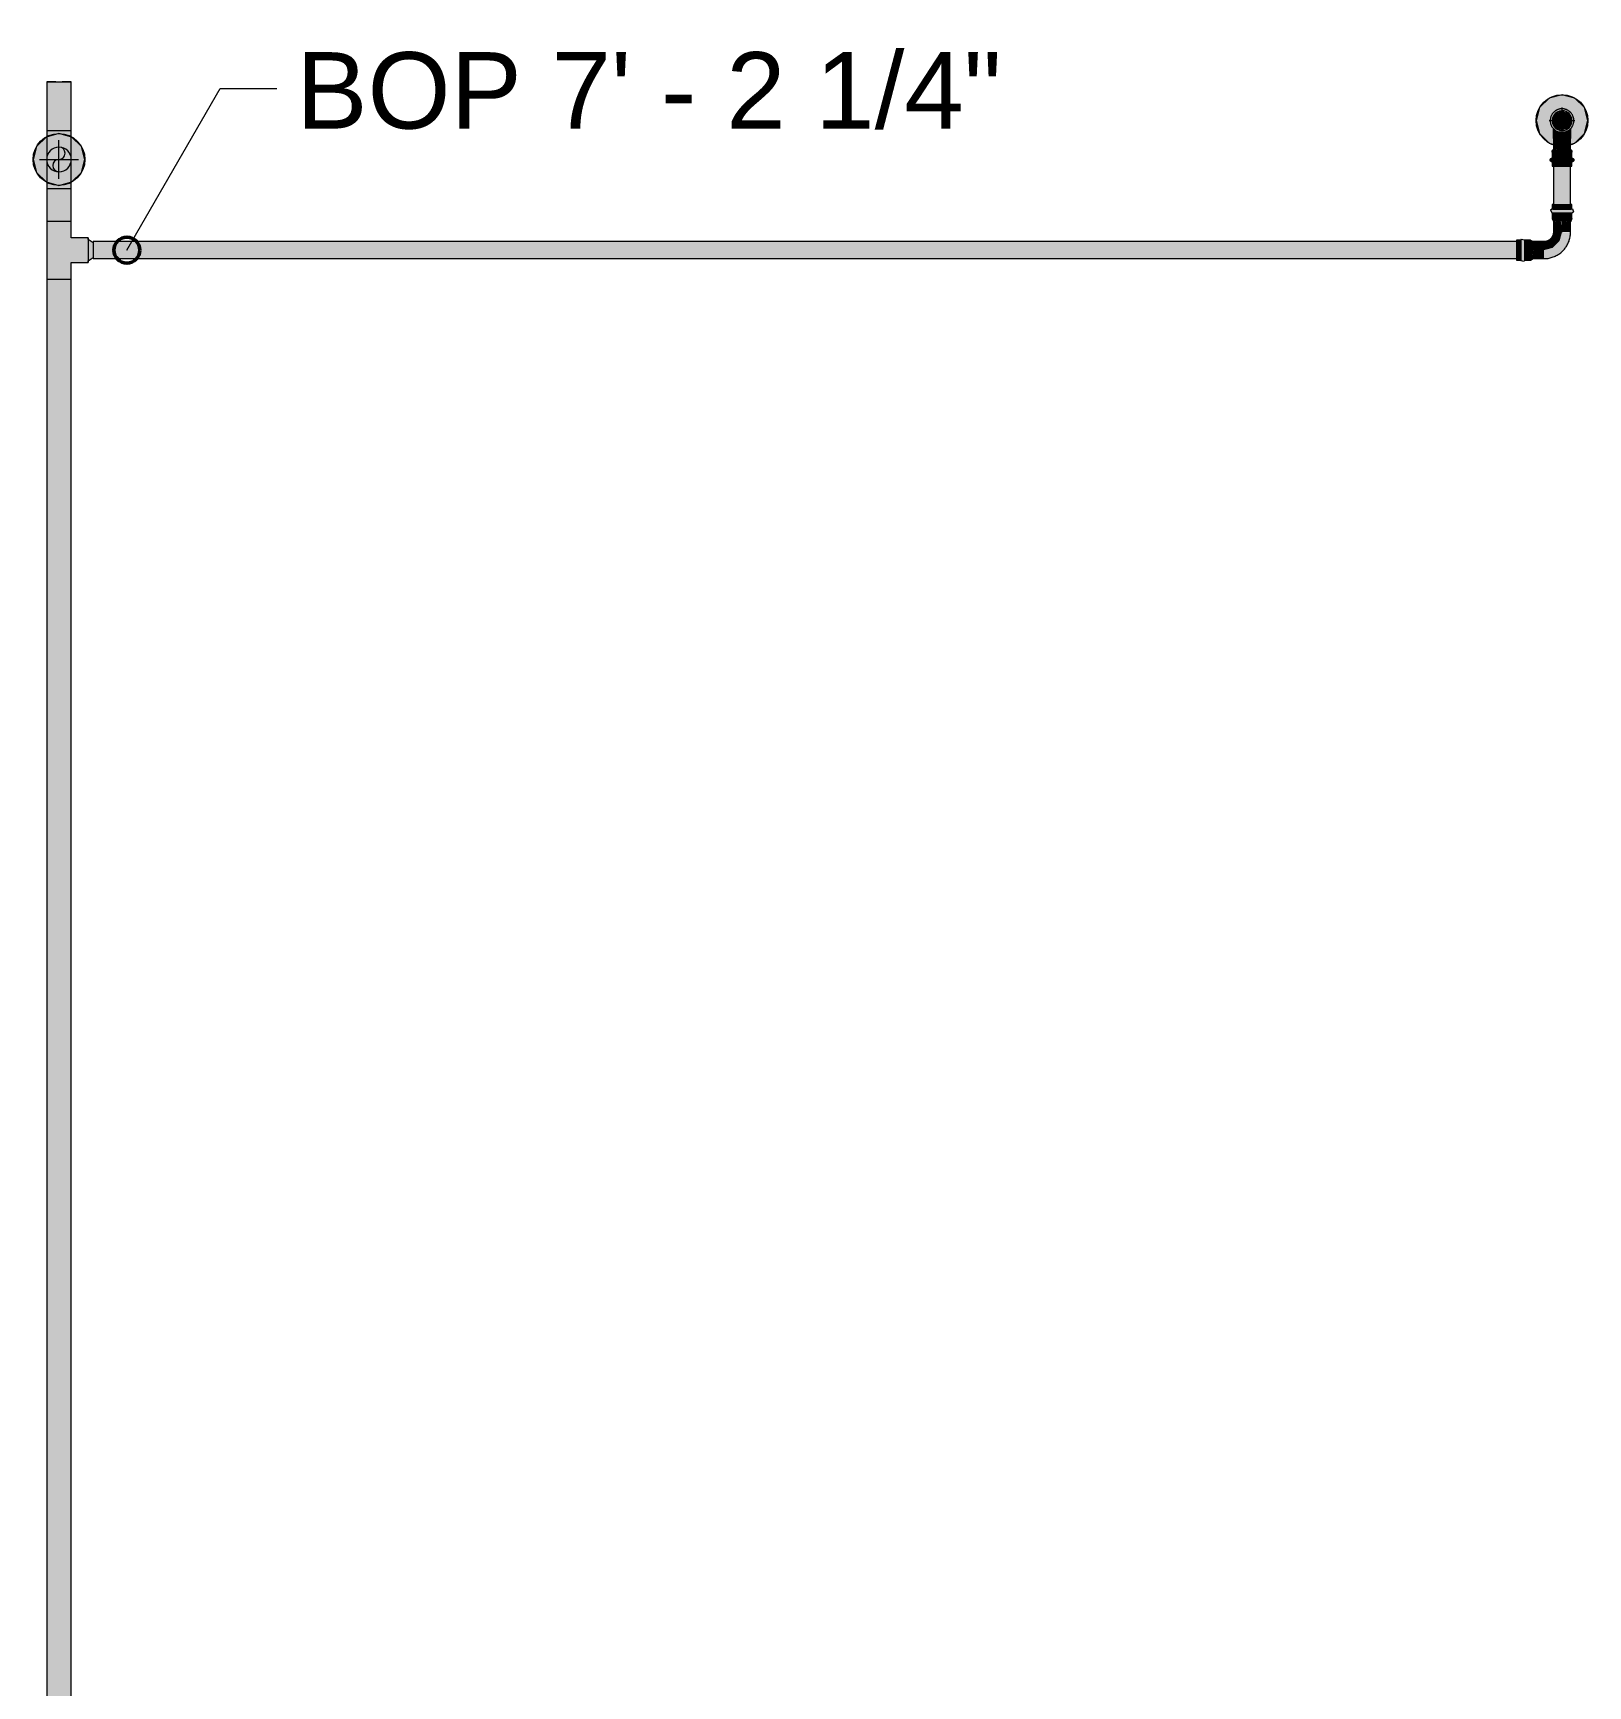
# Model space of a CAD drawing. Header units: inches. Extents: x -3385 to 41, y 7 to 1342.
# Drawn here: x -2402 to -2282, y 953.9 to 1081.5 of the extents above; entities that cross this region are included whole.
import ezdxf

# ---------------------------------------------------------------- set-up
doc = ezdxf.new("R2010")
doc.units = ezdxf.units.IN
doc.header["$MEASUREMENT"] = 0
for name, color, linetype, lineweight in [('A-ANNO-NOTE', 131, 'Continuous', 9), ('G-ANNO-DIMS', 111, 'Continuous', 9), ('P-PIPE', 3, 'Continuous', 9), ('P-PIPE-CNTR', 3, 'Continuous', 9)]:
    doc.layers.add(name, color=color, linetype=linetype, lineweight=lineweight)
doc.styles.add('Arial', font='arial.ttf', dxfattribs={"height": 5.901198})

# ---------------------------------------------------------------- blocks, each defined once
blk = doc.blocks.new('Victaulic-VicPress316-Elbow 90-45deg Style P568_P571 - Standard-1139599-LOWER PARKING')
at = {"layer": 'P-PIPE'}
for points in [[(-2284.33, 1073.89), (-2284, 1073.9), (-2284, 1073.98), (-2284.54, 1074.2), (-2284.77, 1074.74), (-2284.54, 1075.28), (-2284, 1075.51), (-2284, 1075.58), (-2284.33, 1075.59), (-2284.62, 1075.41), (-2284.78, 1075.21), (-2284.85, 1075.08), (-2284.89, 1074.9), (-2284.91, 1074.72), (-2284.86, 1074.56), (-2284.85, 1074.41), (-2284.73, 1074.2), (-2284.62, 1074.07), (-2284.47, 1073.97)], [(-2284, 1073.98), (-2284, 1074.09), (-2284.17, 1074.11), (-2284.33, 1074.17), (-2284.47, 1074.28), (-2284.57, 1074.41), (-2284.64, 1074.57), (-2284.66, 1074.74), (-2284.64, 1074.91), (-2284.57, 1075.07), (-2284.46, 1075.21), (-2284.33, 1075.31), (-2284.17, 1075.38), (-2284, 1075.4), (-2284, 1075.51), (-2284.54, 1075.28), (-2284.77, 1074.74), (-2284.54, 1074.2), (-2284.16, 1074.04)], [(-2284, 1073.83), (-2283.83, 1073.85), (-2283.67, 1073.89), (-2283.38, 1074.07), (-2283.22, 1074.28), (-2283.15, 1074.41), (-2283.11, 1074.58), (-2283.09, 1074.76), (-2283.14, 1074.92), (-2283.15, 1075.08), (-2283.27, 1075.28), (-2283.38, 1075.41), (-2283.67, 1075.59), (-2283.83, 1075.64), (-2284, 1075.65), (-2284, 1075.51), (-2283.46, 1075.28), (-2283.23, 1074.74), (-2283.46, 1074.2), (-2284, 1073.98), (-2284, 1073.9)], [(-2284, 1073.98), (-2283.46, 1074.2), (-2283.23, 1074.74), (-2283.46, 1075.28), (-2284, 1075.51), (-2284, 1075.4), (-2283.83, 1075.38), (-2283.67, 1075.31), (-2283.54, 1075.21), (-2283.43, 1075.07), (-2283.36, 1074.91), (-2283.34, 1074.74), (-2283.36, 1074.57), (-2283.43, 1074.41), (-2283.54, 1074.28), (-2283.67, 1074.17), (-2283.83, 1074.11), (-2284, 1074.09), (-2284, 1074.04)], [(-2284, 1073.35), (-2284, 1073.9), (-2284.35, 1073.91), (-2284.62, 1074.07), (-2284.66, 1074.12), (-2284.65, 1073.35), (-2284.11, 1073.35)], [(-2284.63, 1072.49), (-2284.51, 1072.51), (-2284.46, 1072.52), (-2284.43, 1072.5), (-2284.23, 1072.5), (-2284.16, 1072.49), (-2284, 1072.52), (-2284, 1073.35), (-2284.66, 1073.35), (-2284.65, 1072.5), (-2284.64, 1072.49)], [(-2283.35, 1073.35), (-2283.34, 1073.35), (-2283.35, 1074.11), (-2283.42, 1074.04), (-2283.67, 1073.89), (-2283.85, 1073.84), (-2284, 1073.83), (-2284, 1073.35), (-2283.36, 1073.35)], [(-2283.43, 1072.49), (-2283.35, 1072.5), (-2283.34, 1072.52), (-2283.35, 1073.35), (-2284, 1073.35), (-2283.99, 1072.52), (-2283.83, 1072.49), (-2283.64, 1072.5), (-2283.57, 1072.5), (-2283.53, 1072.52), (-2283.43, 1072.49)], [(-2284.1, 1071.85), (-2284, 1071.85), (-2284, 1072.3), (-2284.77, 1072.3), (-2284.75, 1071.85), (-2284.27, 1071.85)], [(-2284, 1072.3), (-2284.01, 1072.52), (-2284.18, 1072.49), (-2284.36, 1072.5), (-2284.43, 1072.5), (-2284.47, 1072.52), (-2284.59, 1072.49), (-2284.64, 1072.5), (-2284.66, 1072.52), (-2284.72, 1072.44), (-2284.75, 1072.37), (-2284.75, 1072.3), (-2284.12, 1072.3)], [(-2283.25, 1072.3), (-2283.23, 1072.3), (-2283.25, 1072.38), (-2283.34, 1072.52), (-2283.38, 1072.49), (-2283.48, 1072.5), (-2283.54, 1072.52), (-2283.58, 1072.5), (-2283.78, 1072.5), (-2283.89, 1072.5), (-2284, 1072.52), (-2284, 1072.3), (-2283.27, 1072.3)], [(-2283.29, 1071.85), (-2283.23, 1071.85), (-2283.25, 1072.3), (-2284, 1072.3), (-2284, 1071.85), (-2283.33, 1071.85)], [(-2284, 1071.56), (-2284, 1071.85), (-2284.77, 1071.85), (-2284.86, 1071.8), (-2284.91, 1071.71), (-2284.85, 1071.61), (-2284.77, 1071.56), (-2284.14, 1071.56)], [(-2284, 1071.22), (-2284, 1071.56), (-2284.77, 1071.56), (-2284.77, 1071.22), (-2284.14, 1071.22)], [(-2283.4, 1071.56), (-2283.23, 1071.56), (-2283.14, 1071.61), (-2283.09, 1071.71), (-2283.15, 1071.81), (-2283.23, 1071.85), (-2284, 1071.85), (-2284, 1071.56), (-2283.46, 1071.56)], [(-2283.23, 1071.22), (-2283.25, 1071.56), (-2284, 1071.56), (-2284, 1071.22), (-2283.29, 1071.22)]]:
    blk.add_hatch(color=256, dxfattribs=at).paths.add_polyline_path(points, flags=0)
for p, q in [((-2283.34, 1074.78), (-2283.34, 1074.75)), ((-2284.66, 1073.35), (-2284.66, 1072.46)), ((-2283.34, 1072.46), (-2283.34, 1073.35)), ((-2284.77, 1072.3), (-2284.77, 1071.85)), ((-2283.23, 1071.85), (-2283.23, 1072.3)), ((-2284, 1071.85), (-2284.77, 1071.85)), ((-2284.77, 1071.56), (-2284.77, 1071.22)), ((-2284, 1071.56), (-2284.77, 1071.56)), ((-2284.77, 1071.22), (-2284, 1071.22)), ((-2283.23, 1071.85), (-2284, 1071.85)), ((-2283.23, 1071.56), (-2284, 1071.56)), ((-2284, 1071.22), (-2283.23, 1071.22)), ((-2283.23, 1071.22), (-2283.23, 1071.56))]:
    blk.add_line(p, q, dxfattribs=at)
at = {"layer": 'P-PIPE', "flags": 128}
for points in [[(-2284, 1075.65), (-2284.04, 1075.65), (-2284.07, 1075.65), (-2284.11, 1075.65), (-2284.15, 1075.64), (-2284.18, 1075.64), (-2284.22, 1075.63), (-2284.25, 1075.62), (-2284.29, 1075.61), (-2284.32, 1075.6), (-2284.36, 1075.58), (-2284.39, 1075.57), (-2284.42, 1075.55), (-2284.45, 1075.53), (-2284.48, 1075.52), (-2284.52, 1075.5), (-2284.54, 1075.47), (-2284.57, 1075.45), (-2284.6, 1075.43), (-2284.63, 1075.4), (-2284.65, 1075.38), (-2284.68, 1075.35), (-2284.7, 1075.32), (-2284.73, 1075.3), (-2284.75, 1075.27), (-2284.77, 1075.24), (-2284.79, 1075.2), (-2284.8, 1075.17), (-2284.82, 1075.14), (-2284.84, 1075.11), (-2284.85, 1075.07), (-2284.86, 1075.04), (-2284.87, 1075), (-2284.88, 1074.97), (-2284.89, 1074.93), (-2284.9, 1074.9), (-2284.9, 1074.86), (-2284.91, 1074.83), (-2284.91, 1074.79), (-2284.91, 1074.75), (-2284.91, 1074.72), (-2284.91, 1074.68), (-2284.91, 1074.64), (-2284.9, 1074.61), (-2284.9, 1074.57), (-2284.89, 1074.54), (-2284.88, 1074.5), (-2284.87, 1074.47), (-2284.86, 1074.43), (-2284.84, 1074.4), (-2284.83, 1074.36), (-2284.81, 1074.33), (-2284.8, 1074.3), (-2284.78, 1074.27), (-2284.76, 1074.24), (-2284.74, 1074.21), (-2284.72, 1074.18), (-2284.69, 1074.15), (-2284.67, 1074.12), (-2284.64, 1074.1), (-2284.62, 1074.07), (-2284.59, 1074.05), (-2284.56, 1074.02), (-2284.53, 1074), (-2284.5, 1073.98), (-2284.47, 1073.96), (-2284.44, 1073.94), (-2284.41, 1073.93), (-2284.37, 1073.91), (-2284.34, 1073.9), (-2284.31, 1073.88), (-2284.27, 1073.87), (-2284.24, 1073.86), (-2284.2, 1073.85), (-2284.16, 1073.85), (-2284.13, 1073.84), (-2284.09, 1073.84), (-2284.06, 1073.83), (-2284.02, 1073.83), (-2284, 1073.83)], [(-2284.66, 1074.74), (-2284.66, 1074.74), (-2284.66, 1074.74)], [(-2284, 1073.83), (-2283.96, 1073.83), (-2283.93, 1073.83), (-2283.89, 1073.84), (-2283.85, 1073.84), (-2283.82, 1073.85), (-2283.78, 1073.86), (-2283.75, 1073.87), (-2283.71, 1073.88), (-2283.68, 1073.89), (-2283.65, 1073.9), (-2283.61, 1073.92), (-2283.58, 1073.93), (-2283.55, 1073.95), (-2283.52, 1073.97), (-2283.49, 1073.99), (-2283.46, 1074.01), (-2283.43, 1074.03), (-2283.4, 1074.06), (-2283.37, 1074.08), (-2283.35, 1074.11), (-2283.32, 1074.13), (-2283.3, 1074.16), (-2283.27, 1074.19), (-2283.25, 1074.22), (-2283.23, 1074.25), (-2283.21, 1074.28), (-2283.2, 1074.31), (-2283.18, 1074.35), (-2283.16, 1074.38), (-2283.15, 1074.41), (-2283.14, 1074.45), (-2283.13, 1074.48), (-2283.12, 1074.52), (-2283.11, 1074.55), (-2283.1, 1074.59), (-2283.1, 1074.62), (-2283.09, 1074.66), (-2283.09, 1074.7), (-2283.09, 1074.73), (-2283.09, 1074.77), (-2283.09, 1074.81), (-2283.09, 1074.84), (-2283.1, 1074.88), (-2283.1, 1074.91), (-2283.11, 1074.95), (-2283.12, 1074.99), (-2283.13, 1075.02), (-2283.14, 1075.05), (-2283.16, 1075.09), (-2283.17, 1075.12), (-2283.19, 1075.16), (-2283.2, 1075.19), (-2283.22, 1075.22), (-2283.24, 1075.25), (-2283.26, 1075.28), (-2283.28, 1075.31), (-2283.31, 1075.34), (-2283.33, 1075.36), (-2283.36, 1075.39), (-2283.38, 1075.42), (-2283.41, 1075.44), (-2283.44, 1075.46), (-2283.47, 1075.48), (-2283.5, 1075.5), (-2283.53, 1075.52), (-2283.56, 1075.54), (-2283.59, 1075.56), (-2283.63, 1075.57), (-2283.66, 1075.59), (-2283.69, 1075.6), (-2283.73, 1075.61), (-2283.76, 1075.62), (-2283.8, 1075.63), (-2283.84, 1075.64), (-2283.87, 1075.65), (-2283.91, 1075.65), (-2283.94, 1075.65), (-2283.98, 1075.65), (-2284, 1075.65)], [(-2284.66, 1073.35), (-2284.66, 1073.41), (-2284.66, 1073.46), (-2284.66, 1073.52), (-2284.66, 1073.57), (-2284.66, 1073.63), (-2284.66, 1073.68), (-2284.66, 1073.73), (-2284.66, 1073.79), (-2284.66, 1073.84), (-2284.66, 1073.89), (-2284.66, 1073.94), (-2284.66, 1073.99), (-2284.66, 1074.04), (-2284.66, 1074.09), (-2284.66, 1074.12)], [(-2283.34, 1074.12), (-2283.34, 1074.1), (-2283.34, 1074.05), (-2283.34, 1074.01), (-2283.34, 1073.96), (-2283.34, 1073.91), (-2283.34, 1073.85), (-2283.34, 1073.8), (-2283.34, 1073.75), (-2283.34, 1073.7), (-2283.34, 1073.64), (-2283.34, 1073.59), (-2283.34, 1073.53), (-2283.34, 1073.48), (-2283.34, 1073.42), (-2283.34, 1073.36), (-2283.34, 1073.35)], [(-2284.77, 1072.3), (-2284.77, 1072.31), (-2284.77, 1072.33), (-2284.76, 1072.34), (-2284.76, 1072.35), (-2284.76, 1072.36), (-2284.76, 1072.37), (-2284.76, 1072.38), (-2284.75, 1072.39), (-2284.75, 1072.4), (-2284.75, 1072.41), (-2284.74, 1072.42), (-2284.74, 1072.43), (-2284.73, 1072.44), (-2284.73, 1072.45), (-2284.72, 1072.46), (-2284.71, 1072.47), (-2284.71, 1072.48), (-2284.7, 1072.48), (-2284.69, 1072.49), (-2284.68, 1072.5), (-2284.68, 1072.51), (-2284.67, 1072.51), (-2284.66, 1072.52), (-2284.66, 1072.52)], [(-2283.34, 1072.52), (-2283.33, 1072.52), (-2283.33, 1072.51), (-2283.32, 1072.5), (-2283.31, 1072.49), (-2283.3, 1072.48), (-2283.3, 1072.48), (-2283.29, 1072.47), (-2283.28, 1072.46), (-2283.28, 1072.45), (-2283.27, 1072.44), (-2283.27, 1072.43), (-2283.26, 1072.42), (-2283.26, 1072.41), (-2283.25, 1072.4), (-2283.25, 1072.39), (-2283.24, 1072.38), (-2283.24, 1072.37), (-2283.24, 1072.36), (-2283.24, 1072.35), (-2283.24, 1072.34), (-2283.23, 1072.33), (-2283.23, 1072.32), (-2283.23, 1072.31), (-2283.23, 1072.3)], [(-2284.77, 1071.56), (-2284.77, 1071.56), (-2284.78, 1071.56), (-2284.78, 1071.56), (-2284.79, 1071.56), (-2284.8, 1071.56), (-2284.8, 1071.57), (-2284.81, 1071.57), (-2284.81, 1071.57), (-2284.82, 1071.57), (-2284.82, 1071.57), (-2284.83, 1071.58), (-2284.83, 1071.58), (-2284.84, 1071.58), (-2284.84, 1071.58), (-2284.85, 1071.59), (-2284.85, 1071.59), (-2284.86, 1071.59), (-2284.86, 1071.6), (-2284.87, 1071.6), (-2284.87, 1071.61), (-2284.88, 1071.61), (-2284.88, 1071.61), (-2284.88, 1071.62), (-2284.89, 1071.62), (-2284.89, 1071.63), (-2284.89, 1071.63), (-2284.9, 1071.64), (-2284.9, 1071.64), (-2284.9, 1071.65), (-2284.9, 1071.65), (-2284.9, 1071.66), (-2284.91, 1071.67), (-2284.91, 1071.67), (-2284.91, 1071.68), (-2284.91, 1071.68), (-2284.91, 1071.69), (-2284.91, 1071.69), (-2284.91, 1071.7), (-2284.91, 1071.71), (-2284.91, 1071.71), (-2284.91, 1071.72), (-2284.91, 1071.72), (-2284.91, 1071.73), (-2284.91, 1071.73), (-2284.91, 1071.74), (-2284.91, 1071.75), (-2284.91, 1071.75), (-2284.9, 1071.76), (-2284.9, 1071.76), (-2284.9, 1071.77), (-2284.9, 1071.77), (-2284.89, 1071.78), (-2284.89, 1071.78), (-2284.89, 1071.79), (-2284.88, 1071.79), (-2284.88, 1071.8), (-2284.88, 1071.8), (-2284.87, 1071.81), (-2284.87, 1071.81), (-2284.86, 1071.81), (-2284.86, 1071.82), (-2284.86, 1071.82), (-2284.85, 1071.83), (-2284.85, 1071.83), (-2284.84, 1071.83), (-2284.84, 1071.83), (-2284.83, 1071.84), (-2284.83, 1071.84), (-2284.82, 1071.84), (-2284.82, 1071.84), (-2284.81, 1071.85), (-2284.8, 1071.85), (-2284.8, 1071.85), (-2284.79, 1071.85), (-2284.79, 1071.85), (-2284.78, 1071.85), (-2284.78, 1071.85), (-2284.77, 1071.85), (-2284.77, 1071.85)], [(-2284, 1071.85), (-2284.03, 1071.85), (-2284.06, 1071.85), (-2284.09, 1071.85), (-2284.12, 1071.85), (-2284.15, 1071.85), (-2284.18, 1071.85), (-2284.21, 1071.85), (-2284.24, 1071.85), (-2284.27, 1071.85), (-2284.3, 1071.85), (-2284.33, 1071.85), (-2284.35, 1071.85), (-2284.38, 1071.85), (-2284.41, 1071.85), (-2284.43, 1071.85), (-2284.46, 1071.85), (-2284.48, 1071.85), (-2284.51, 1071.85), (-2284.53, 1071.85), (-2284.55, 1071.85), (-2284.57, 1071.85), (-2284.59, 1071.85), (-2284.61, 1071.85), (-2284.63, 1071.85), (-2284.65, 1071.85), (-2284.66, 1071.85), (-2284.68, 1071.85), (-2284.69, 1071.85), (-2284.7, 1071.85), (-2284.71, 1071.85), (-2284.73, 1071.85), (-2284.73, 1071.85), (-2284.74, 1071.85), (-2284.75, 1071.85), (-2284.76, 1071.85), (-2284.76, 1071.85), (-2284.76, 1071.85), (-2284.77, 1071.85), (-2284.77, 1071.85), (-2284.77, 1071.85)], [(-2284.77, 1071.85), (-2284.77, 1071.85), (-2284.76, 1071.85), (-2284.76, 1071.85), (-2284.76, 1071.85), (-2284.75, 1071.85), (-2284.74, 1071.85), (-2284.74, 1071.85), (-2284.73, 1071.85)], [(-2284.73, 1071.56), (-2284.73, 1071.56), (-2284.74, 1071.56), (-2284.75, 1071.56), (-2284.76, 1071.56), (-2284.76, 1071.56), (-2284.76, 1071.56), (-2284.77, 1071.56), (-2284.77, 1071.56), (-2284.77, 1071.56)], [(-2284.77, 1071.56), (-2284.77, 1071.56), (-2284.76, 1071.56), (-2284.76, 1071.56), (-2284.76, 1071.56), (-2284.75, 1071.56), (-2284.74, 1071.56), (-2284.74, 1071.56), (-2284.73, 1071.56), (-2284.72, 1071.56), (-2284.71, 1071.56), (-2284.69, 1071.56), (-2284.68, 1071.56), (-2284.67, 1071.56), (-2284.65, 1071.56), (-2284.63, 1071.56), (-2284.62, 1071.56), (-2284.6, 1071.56), (-2284.58, 1071.56), (-2284.56, 1071.56), (-2284.53, 1071.56), (-2284.51, 1071.56), (-2284.49, 1071.56), (-2284.46, 1071.56), (-2284.44, 1071.56), (-2284.41, 1071.56), (-2284.39, 1071.56), (-2284.36, 1071.56), (-2284.33, 1071.56), (-2284.31, 1071.56), (-2284.28, 1071.56), (-2284.25, 1071.56), (-2284.22, 1071.56), (-2284.19, 1071.56), (-2284.16, 1071.56), (-2284.13, 1071.56), (-2284.1, 1071.56), (-2284.07, 1071.56), (-2284.04, 1071.56), (-2284.01, 1071.56), (-2284, 1071.56)], [(-2283.23, 1071.85), (-2283.23, 1071.85), (-2283.24, 1071.85), (-2283.24, 1071.85), (-2283.24, 1071.85), (-2283.25, 1071.85), (-2283.26, 1071.85), (-2283.26, 1071.85), (-2283.27, 1071.85), (-2283.28, 1071.85), (-2283.29, 1071.85), (-2283.31, 1071.85), (-2283.32, 1071.85), (-2283.34, 1071.85), (-2283.35, 1071.85), (-2283.37, 1071.85), (-2283.39, 1071.85), (-2283.4, 1071.85), (-2283.42, 1071.85), (-2283.44, 1071.85), (-2283.47, 1071.85), (-2283.49, 1071.85), (-2283.51, 1071.85), (-2283.54, 1071.85), (-2283.56, 1071.85), (-2283.59, 1071.85), (-2283.61, 1071.85), (-2283.64, 1071.85), (-2283.67, 1071.85), (-2283.69, 1071.85), (-2283.72, 1071.85), (-2283.75, 1071.85), (-2283.78, 1071.85), (-2283.81, 1071.85), (-2283.84, 1071.85), (-2283.87, 1071.85), (-2283.9, 1071.85), (-2283.93, 1071.85), (-2283.96, 1071.85), (-2283.99, 1071.85), (-2284, 1071.85)], [(-2284, 1071.56), (-2283.97, 1071.56), (-2283.94, 1071.56), (-2283.91, 1071.56), (-2283.88, 1071.56), (-2283.85, 1071.56), (-2283.82, 1071.56), (-2283.79, 1071.56), (-2283.76, 1071.56), (-2283.73, 1071.56), (-2283.7, 1071.56), (-2283.67, 1071.56), (-2283.65, 1071.56), (-2283.62, 1071.56), (-2283.59, 1071.56), (-2283.57, 1071.56), (-2283.54, 1071.56), (-2283.52, 1071.56), (-2283.49, 1071.56), (-2283.47, 1071.56), (-2283.45, 1071.56), (-2283.43, 1071.56), (-2283.41, 1071.56), (-2283.39, 1071.56), (-2283.37, 1071.56), (-2283.36, 1071.56), (-2283.34, 1071.56), (-2283.32, 1071.56), (-2283.31, 1071.56), (-2283.3, 1071.56), (-2283.29, 1071.56), (-2283.28, 1071.56), (-2283.27, 1071.56), (-2283.26, 1071.56), (-2283.25, 1071.56), (-2283.24, 1071.56), (-2283.24, 1071.56), (-2283.24, 1071.56), (-2283.23, 1071.56), (-2283.23, 1071.56), (-2283.23, 1071.56)], [(-2283.28, 1071.85), (-2283.27, 1071.85), (-2283.26, 1071.85), (-2283.25, 1071.85), (-2283.24, 1071.85), (-2283.24, 1071.85), (-2283.24, 1071.85), (-2283.23, 1071.85), (-2283.23, 1071.85), (-2283.23, 1071.85)], [(-2283.23, 1071.56), (-2283.23, 1071.56), (-2283.24, 1071.56), (-2283.24, 1071.56), (-2283.24, 1071.56), (-2283.25, 1071.56), (-2283.26, 1071.56), (-2283.26, 1071.56), (-2283.27, 1071.56)], [(-2283.23, 1071.85), (-2283.23, 1071.85), (-2283.22, 1071.85), (-2283.22, 1071.85), (-2283.21, 1071.85), (-2283.2, 1071.85), (-2283.2, 1071.85), (-2283.19, 1071.85), (-2283.19, 1071.84), (-2283.18, 1071.84), (-2283.18, 1071.84), (-2283.17, 1071.84), (-2283.17, 1071.84), (-2283.16, 1071.83), (-2283.16, 1071.83), (-2283.15, 1071.83), (-2283.15, 1071.82), (-2283.14, 1071.82), (-2283.14, 1071.82), (-2283.13, 1071.81), (-2283.13, 1071.81), (-2283.13, 1071.8), (-2283.12, 1071.8), (-2283.12, 1071.79), (-2283.11, 1071.79), (-2283.11, 1071.79), (-2283.11, 1071.78), (-2283.11, 1071.78), (-2283.1, 1071.77), (-2283.1, 1071.76), (-2283.1, 1071.76), (-2283.1, 1071.75), (-2283.09, 1071.75), (-2283.09, 1071.74), (-2283.09, 1071.74), (-2283.09, 1071.73), (-2283.09, 1071.73), (-2283.09, 1071.72), (-2283.09, 1071.71), (-2283.09, 1071.71), (-2283.09, 1071.7), (-2283.09, 1071.7), (-2283.09, 1071.69), (-2283.09, 1071.69), (-2283.09, 1071.68), (-2283.09, 1071.67), (-2283.09, 1071.67), (-2283.1, 1071.66), (-2283.1, 1071.66), (-2283.1, 1071.65), (-2283.1, 1071.65), (-2283.1, 1071.64), (-2283.11, 1071.64), (-2283.11, 1071.63), (-2283.11, 1071.63), (-2283.12, 1071.62), (-2283.12, 1071.62), (-2283.12, 1071.61), (-2283.13, 1071.61), (-2283.13, 1071.6), (-2283.14, 1071.6), (-2283.14, 1071.6), (-2283.14, 1071.59), (-2283.15, 1071.59), (-2283.15, 1071.59), (-2283.16, 1071.58), (-2283.16, 1071.58), (-2283.17, 1071.58), (-2283.17, 1071.57), (-2283.18, 1071.57), (-2283.18, 1071.57), (-2283.19, 1071.57), (-2283.2, 1071.57), (-2283.2, 1071.56), (-2283.21, 1071.56), (-2283.21, 1071.56), (-2283.22, 1071.56), (-2283.22, 1071.56), (-2283.23, 1071.56), (-2283.23, 1071.56)]]:
    blk.add_lwpolyline(points, dxfattribs=at)
at = {"layer": 'P-PIPE'}
for radius, start, end in [(0.766, 89.9997, 269.9997), (0.767, 269.9997, 89.9997)]:
    blk.add_arc((-2284, 1074.74), radius, start, end, dxfattribs=at)
blk = doc.blocks.new('Victaulic-VicPress316-Elbow 90-45deg Style P568_P571 - Standard-1139609-LOWER PARKING')
at = {"layer": 'P-PIPE'}
for points in [[(-2284, 1067.92), (-2283.23, 1067.92), (-2283.24, 1068.26), (-2284.47, 1068.26), (-2284.77, 1068.26), (-2284.77, 1067.92), (-2284.14, 1067.92)], [(-2284, 1067.18), (-2283.23, 1067.18), (-2283.23, 1067.63), (-2284.52, 1067.63), (-2284.77, 1067.63), (-2284.76, 1067.18), (-2284.09, 1067.18)], [(-2284, 1066.13), (-2284.02, 1066.96), (-2284.24, 1066.99), (-2284.35, 1066.99), (-2284.47, 1066.97), (-2284.51, 1066.98), (-2284.61, 1066.98), (-2284.64, 1066.99), (-2284.66, 1066.96), (-2284.65, 1066.13), (-2284.08, 1066.13)], [(-2284, 1066.13), (-2283.34, 1066.14), (-2283.34, 1066.97), (-2283.37, 1066.99), (-2283.45, 1066.98), (-2283.51, 1066.98), (-2283.54, 1066.96), (-2283.68, 1066.99), (-2283.87, 1066.98), (-2284, 1066.96), (-2284, 1066.15)], [(-2287.18, 1063.98), (-2287.18, 1063.98), (-2287.18, 1065.45), (-2287.18, 1065.51), (-2287.52, 1065.51), (-2287.52, 1064.03), (-2287.52, 1063.98), (-2287.18, 1063.98)], [(-2287.04, 1063.83), (-2286.89, 1063.98), (-2286.89, 1065.45), (-2286.89, 1065.51), (-2287.04, 1065.65), (-2287.18, 1065.51), (-2287.18, 1064.03), (-2287.18, 1063.97), (-2287.04, 1063.83)], [(-2286.89, 1063.98), (-2286.44, 1063.98), (-2286.44, 1065.46), (-2286.44, 1065.51), (-2286.89, 1065.51), (-2286.89, 1064.02)], [(-2286.44, 1063.98), (-2286.32, 1064), (-2286.22, 1064.09), (-2286.25, 1064.11), (-2286.24, 1064.19), (-2286.25, 1064.25), (-2286.22, 1064.28), (-2286.26, 1064.43), (-2286.25, 1064.62), (-2286.23, 1064.75), (-2286.26, 1064.96), (-2286.24, 1065.13), (-2286.23, 1065.21), (-2286.25, 1065.24), (-2286.25, 1065.36), (-2286.25, 1065.38), (-2286.22, 1065.4), (-2286.32, 1065.48), (-2286.37, 1065.49), (-2286.38, 1065.49), (-2286.44, 1065.49), (-2286.44, 1064.01), (-2286.44, 1063.99)], [(-2285.4, 1064.74), (-2284.7, 1064.93), (-2284.19, 1065.44), (-2284, 1066.13), (-2284.66, 1066.13), (-2284.87, 1065.62), (-2285.39, 1065.39), (-2285.4, 1064.85)], [(-2285.39, 1064.09), (-2285.27, 1064.11), (-2284.99, 1064.14), (-2284.57, 1064.26), (-2284.41, 1064.35), (-2283.94, 1064.69), (-2283.58, 1065.22), (-2283.5, 1065.35), (-2283.43, 1065.63), (-2283.35, 1066.13), (-2284, 1066.13), (-2284.19, 1065.44), (-2284.7, 1064.93), (-2285.4, 1064.74), (-2285.39, 1064.09)], [(-2285.39, 1064.09), (-2285.4, 1064.41), (-2285.4, 1064.74), (-2286.23, 1064.73), (-2286.26, 1064.51), (-2286.25, 1064.39), (-2286.23, 1064.27), (-2286.24, 1064.23), (-2286.24, 1064.13), (-2286.25, 1064.1), (-2286.22, 1064.09)]]:
    blk.add_hatch(color=256, dxfattribs=at).paths.add_polyline_path(points, flags=0)
h = blk.add_hatch(color=256, dxfattribs=at)
h.paths.add_polyline_path([(-2283.73, 1067.63), (-2283.6, 1067.63), (-2283.6, 1067.65), (-2283.73, 1067.63)], flags=0)
h.paths.add_polyline_path([(-2284.27, 1067.63), (-2284.27, 1067.63), (-2284.27, 1067.63)], flags=0)
h.paths.add_polyline_path([(-2284, 1067.63), (-2283.73, 1067.63), (-2283.6, 1067.65), (-2283.6, 1067.63), (-2283.23, 1067.64), (-2283.09, 1067.78), (-2283.24, 1067.92), (-2284.47, 1067.92), (-2284.77, 1067.92), (-2284.91, 1067.78), (-2284.77, 1067.63), (-2284.14, 1067.63)], flags=0)
h = blk.add_hatch(color=256, dxfattribs=at)
h.paths.add_polyline_path([(-2284.14, 1067.18), (-2284.14, 1067.18), (-2284.14, 1067.18)], flags=0)
h.paths.add_polyline_path([(-2284, 1066.96), (-2283.99, 1066.96), (-2283.78, 1066.99), (-2283.61, 1066.98), (-2283.53, 1066.97), (-2283.5, 1066.98), (-2283.38, 1066.99), (-2283.36, 1066.99), (-2283.34, 1066.96), (-2283.26, 1067.06), (-2283.25, 1067.11), (-2283.25, 1067.12), (-2283.25, 1067.18), (-2284.47, 1067.18), (-2284.77, 1067.18), (-2284.74, 1067.06), (-2284.66, 1066.97), (-2284.63, 1066.99), (-2284.55, 1066.98), (-2284.49, 1066.98), (-2284.46, 1066.96), (-2284.32, 1066.99), (-2284.12, 1066.98), (-2284, 1066.96)], flags=0)
h = blk.add_hatch(color=256, dxfattribs=at)
h.paths.add_polyline_path([(-2284.91, 1064.17), (-2284.79, 1064.19), (-2284.9, 1064.17)], flags=0)
h.paths.add_polyline_path([(-2283.5, 1065.35), (-2283.41, 1065.74), (-2283.43, 1065.63), (-2283.48, 1065.43)], flags=0)
h = blk.add_hatch(color=256, dxfattribs=at)
h.paths.add_polyline_path([(-2286.13, 1064.74), (-2285.4, 1064.74), (-2285.39, 1065.4), (-2286.22, 1065.4), (-2286.25, 1065.38), (-2286.24, 1065.29), (-2286.25, 1065.23), (-2286.23, 1065.2), (-2286.26, 1065.06), (-2286.25, 1064.87), (-2286.22, 1064.74)], flags=0)
h.paths.add_polyline_path([(-2285.4, 1064.96), (-2285.4, 1064.96), (-2285.58, 1064.98)], flags=0)
for p, q in [((-2284.77, 1068.26), (-2284.77, 1067.92)), ((-2283.23, 1067.92), (-2283.23, 1068.26)), ((-2284.77, 1067.63), (-2284.77, 1067.18)), ((-2284.77, 1067.18), (-2284.66, 1066.96)), ((-2284.66, 1067.02), (-2284.66, 1066.14)), ((-2283.29, 1067.02), (-2283.34, 1066.96)), ((-2283.34, 1066.14), (-2283.34, 1067.02)), ((-2283.23, 1067.18), (-2283.29, 1067.02)), ((-2283.23, 1067.18), (-2283.23, 1067.63)), ((-2287.18, 1065.51), (-2287.52, 1065.51)), ((-2286.44, 1065.51), (-2286.89, 1065.51)), ((-2286.44, 1065.51), (-2286.22, 1065.4)), ((-2285.39, 1065.4), (-2286.26, 1065.4)), ((-2287.52, 1063.98), (-2287.18, 1063.98)), ((-2286.89, 1063.98), (-2286.44, 1063.98)), ((-2286.44, 1063.98), (-2286.22, 1064.09)), ((-2286.28, 1064.09), (-2285.39, 1064.09))]:
    blk.add_line(p, q, dxfattribs=at)
at = {"layer": 'P-PIPE', "flags": 128}
for points in [[(-2284.88, 1067.86), (-2284.78, 1067.92), (-2284.77, 1067.92), (-2284.77, 1067.92), (-2284.76, 1067.92), (-2284.75, 1067.92), (-2284.75, 1067.93), (-2284.74, 1067.93), (-2284.73, 1067.93)], [(-2284.88, 1067.86), (-2284.79, 1067.63), (-2284.78, 1067.63), (-2284.77, 1067.63), (-2284.76, 1067.63), (-2284.76, 1067.63), (-2284.75, 1067.63), (-2284.74, 1067.63), (-2284.73, 1067.63), (-2284.72, 1067.63), (-2284.71, 1067.63), (-2284.7, 1067.63), (-2284.68, 1067.63), (-2284.67, 1067.63), (-2284.65, 1067.63), (-2284.64, 1067.63), (-2284.62, 1067.63), (-2284.6, 1067.63), (-2284.58, 1067.63), (-2284.56, 1067.63), (-2284.54, 1067.63), (-2284.52, 1067.63), (-2284.49, 1067.63), (-2284.47, 1067.63), (-2284.44, 1067.63), (-2284.42, 1067.63), (-2284.39, 1067.63), (-2284.36, 1067.63), (-2284.34, 1067.63), (-2284.31, 1067.63), (-2284.28, 1067.63), (-2284.25, 1067.63), (-2284.22, 1067.63), (-2284.19, 1067.63), (-2284.16, 1067.63), (-2284.13, 1067.63), (-2284.1, 1067.63), (-2284.07, 1067.63), (-2284.04, 1067.63), (-2284.01, 1067.63), (-2283.98, 1067.63), (-2283.95, 1067.63), (-2283.92, 1067.63), (-2283.89, 1067.63), (-2283.86, 1067.63), (-2283.83, 1067.63), (-2283.8, 1067.63), (-2283.77, 1067.63), (-2283.74, 1067.63), (-2283.71, 1067.63), (-2283.68, 1067.63), (-2283.66, 1067.63), (-2283.63, 1067.63), (-2283.6, 1067.63), (-2283.58, 1067.63), (-2283.55, 1067.63), (-2283.53, 1067.63), (-2283.5, 1067.63), (-2283.48, 1067.63), (-2283.46, 1067.63), (-2283.44, 1067.63), (-2283.42, 1067.63), (-2283.4, 1067.63), (-2283.38, 1067.63), (-2283.36, 1067.63), (-2283.34, 1067.63), (-2283.33, 1067.63), (-2283.31, 1067.63), (-2283.3, 1067.63), (-2283.29, 1067.63), (-2283.28, 1067.63), (-2283.27, 1067.63), (-2283.26, 1067.63), (-2283.25, 1067.63), (-2283.24, 1067.63), (-2283.24, 1067.63), (-2283.23, 1067.63), (-2283.22, 1067.63), (-2283.2, 1067.64), (-2283.12, 1067.69)], [(-2283.27, 1067.93), (-2283.26, 1067.93), (-2283.26, 1067.93), (-2283.25, 1067.93), (-2283.24, 1067.92), (-2283.23, 1067.92), (-2283.23, 1067.92), (-2283.22, 1067.92), (-2283.19, 1067.92), (-2283.12, 1067.69)], [(-2287.15, 1065.59), (-2287.18, 1065.52), (-2287.18, 1065.51), (-2287.18, 1065.51), (-2287.18, 1065.5), (-2287.18, 1065.5), (-2287.18, 1065.49), (-2287.18, 1065.48), (-2287.18, 1065.47), (-2287.18, 1065.46), (-2287.18, 1065.45), (-2287.18, 1065.44), (-2287.18, 1065.42), (-2287.18, 1065.41), (-2287.18, 1065.39), (-2287.18, 1065.37), (-2287.18, 1065.36), (-2287.18, 1065.34), (-2287.18, 1065.32), (-2287.18, 1065.3), (-2287.18, 1065.27), (-2287.18, 1065.25), (-2287.18, 1065.23), (-2287.18, 1065.2), (-2287.18, 1065.18), (-2287.18, 1065.15), (-2287.18, 1065.13), (-2287.18, 1065.1), (-2287.18, 1065.07), (-2287.18, 1065.04), (-2287.18, 1065.02), (-2287.18, 1064.99), (-2287.18, 1064.96), (-2287.18, 1064.93), (-2287.18, 1064.9), (-2287.18, 1064.87), (-2287.18, 1064.84), (-2287.18, 1064.81), (-2287.18, 1064.78), (-2287.18, 1064.75), (-2287.18, 1064.72), (-2287.18, 1064.69), (-2287.18, 1064.65), (-2287.18, 1064.62), (-2287.18, 1064.59), (-2287.18, 1064.56), (-2287.18, 1064.53), (-2287.18, 1064.5), (-2287.18, 1064.48), (-2287.18, 1064.45), (-2287.18, 1064.42), (-2287.18, 1064.39), (-2287.18, 1064.36), (-2287.18, 1064.34), (-2287.18, 1064.31), (-2287.18, 1064.29), (-2287.18, 1064.26), (-2287.18, 1064.24), (-2287.18, 1064.22), (-2287.18, 1064.19), (-2287.18, 1064.17), (-2287.18, 1064.15), (-2287.18, 1064.13), (-2287.18, 1064.12), (-2287.18, 1064.1), (-2287.18, 1064.08), (-2287.18, 1064.07), (-2287.18, 1064.05), (-2287.18, 1064.04), (-2287.18, 1064.03), (-2287.18, 1064.02), (-2287.18, 1064.01), (-2287.18, 1064), (-2287.18, 1063.99), (-2287.18, 1063.98), (-2287.18, 1063.98), (-2287.18, 1063.97), (-2287.18, 1063.97), (-2287.18, 1063.94), (-2286.92, 1063.89)], [(-2287.15, 1065.59), (-2286.89, 1065.53), (-2286.89, 1065.52), (-2286.89, 1065.51), (-2286.89, 1065.5), (-2286.89, 1065.5), (-2286.89, 1065.49), (-2286.89, 1065.48), (-2286.89, 1065.47)], [(-2284.8, 1065.71), (-2284.81, 1065.68), (-2284.83, 1065.66), (-2284.85, 1065.64), (-2284.87, 1065.62), (-2284.89, 1065.6), (-2284.92, 1065.58), (-2284.94, 1065.56), (-2284.96, 1065.54), (-2284.99, 1065.52), (-2285.01, 1065.51), (-2285.04, 1065.49), (-2285.06, 1065.48), (-2285.09, 1065.47), (-2285.12, 1065.45), (-2285.14, 1065.44), (-2285.17, 1065.43), (-2285.2, 1065.43), (-2285.23, 1065.42), (-2285.26, 1065.41), (-2285.29, 1065.41), (-2285.31, 1065.4), (-2285.34, 1065.4), (-2285.37, 1065.4), (-2285.39, 1065.4)], [(-2284.66, 1066.14), (-2284.66, 1066.11), (-2284.66, 1066.08), (-2284.66, 1066.05), (-2284.67, 1066.02), (-2284.67, 1065.99), (-2284.68, 1065.96), (-2284.69, 1065.93), (-2284.7, 1065.9), (-2284.7, 1065.88), (-2284.72, 1065.85), (-2284.73, 1065.82), (-2284.74, 1065.8), (-2284.75, 1065.77), (-2284.77, 1065.74), (-2284.79, 1065.72), (-2284.8, 1065.71)], [(-2283.73, 1064.94), (-2283.68, 1065.01), (-2283.64, 1065.07), (-2283.6, 1065.15), (-2283.56, 1065.22), (-2283.52, 1065.29), (-2283.49, 1065.37), (-2283.46, 1065.44), (-2283.44, 1065.52), (-2283.41, 1065.6), (-2283.39, 1065.68), (-2283.38, 1065.76), (-2283.36, 1065.84), (-2283.35, 1065.92), (-2283.35, 1066.01), (-2283.34, 1066.09), (-2283.34, 1066.14)], [(-2285.39, 1064.09), (-2285.31, 1064.09), (-2285.23, 1064.09), (-2285.15, 1064.1), (-2285.07, 1064.11), (-2284.99, 1064.13), (-2284.91, 1064.14), (-2284.83, 1064.17), (-2284.75, 1064.19), (-2284.67, 1064.22), (-2284.59, 1064.25), (-2284.52, 1064.28), (-2284.45, 1064.32), (-2284.37, 1064.36), (-2284.3, 1064.4), (-2284.24, 1064.44), (-2284.17, 1064.49), (-2284.1, 1064.54), (-2284.04, 1064.59), (-2283.98, 1064.65), (-2283.92, 1064.71), (-2283.87, 1064.77), (-2283.81, 1064.83), (-2283.76, 1064.89), (-2283.73, 1064.94)], [(-2286.89, 1064.01), (-2286.89, 1064), (-2286.89, 1063.99), (-2286.89, 1063.99), (-2286.89, 1063.98), (-2286.89, 1063.97), (-2286.89, 1063.97), (-2286.89, 1063.95), (-2286.92, 1063.89)]]:
    blk.add_lwpolyline(points, dxfattribs=at)
at = {"layer": 'P-PIPE'}
for centre, major_axis, ratio, start_param, end_param in [((-2284, 1068.26), (0.766, 0), 0.005807, 3.141593, 6.279007), ((-2284, 1068.26), (0.766, 0), 0.005807, 2.759898, 2.94585), ((-2284, 1068.26), (0.766, 0), 0.005807, 0.199303, 0.383031), ((-2284, 1067.92), (0.766, 0), 0.005807, 3.141593, 6.279007), ((-2284, 1067.63), (0.766, 0), 0.005807, 3.141593, 6.279007), ((-2284, 1066.96), (0.657, 0), 0.005807, 3.141593, 3.149336), ((-2287.52, 1064.74), (0, 0.766), 0.004179, 0.005807, 3.141593), ((-2287.18, 1064.74), (0, 0.766), 0.004179, 0.005807, 3.141593), ((-2286.89, 1064.74), (0, 0.766), 0.004179, 0.005807, 3.141593)]:
    blk.add_ellipse(centre, major_axis=major_axis, ratio=ratio, start_param=start_param, end_param=end_param, dxfattribs=at)

msp = doc.modelspace()

# ---------------------------------------------------------------- hatches: boundary and pattern name
at = {"layer": 'A-ANNO-NOTE'}
h = msp.add_hatch(color=256, dxfattribs=at)
edge = h.paths.add_edge_path(flags=0)
edge.add_arc((-2284, 1074.743), 2, 0, 360)
for points in [[(-2284, 1072.743), (-2283, 1073.011), (-2282.268, 1073.743), (-2282, 1074.743), (-2282.268, 1075.743), (-2283, 1076.475), (-2284, 1076.743), (-2285, 1076.475), (-2285.732, 1075.743), (-2286, 1074.743), (-2285.732, 1073.743), (-2285, 1073.011)], [(-2400, 1069.743), (-2399, 1070.011), (-2398.268, 1070.743), (-2398, 1071.743), (-2398.268, 1072.743), (-2399, 1073.475), (-2400, 1073.743), (-2401, 1073.475), (-2401.732, 1072.743), (-2402, 1071.743), (-2401.732, 1070.743), (-2401, 1070.011)]]:
    msp.add_hatch(color=256, dxfattribs=at).paths.add_polyline_path(points, flags=0)
h = msp.add_hatch(color=256, dxfattribs=at)
edge = h.paths.add_edge_path(flags=0)
edge.add_arc((-2400, 1071.743), 2, 0, 360)
at = {"layer": 'P-PIPE'}
h = msp.add_hatch(color=256, dxfattribs=at)
h.paths.add_polyline_path([(-2400.672, 1073.984), (-2400.672, 1073.985), (-2400.672, 1077.726)], flags=0)
h.paths.add_polyline_path([(-2400, 1073.983), (-2400, 1077.739), (-2400.95, 1077.743), (-2400.95, 1073.987), (-2400.473, 1073.983), (-2400.246, 1073.983)], flags=0)
h = msp.add_hatch(color=256, dxfattribs=at)
h.paths.add_polyline_path([(-2399.525, 1073.983), (-2399.05, 1073.987), (-2399.05, 1077.743), (-2399.525, 1077.739), (-2399.525, 1074.428)], flags=0)
h.paths.add_polyline_path([(-2400, 1073.983), (-2399.525, 1073.983), (-2399.525, 1077.739), (-2400, 1077.739)], flags=0)
for points in [[(-2284, 1074.085), (-2283.83, 1074.108), (-2283.671, 1074.173), (-2283.535, 1074.278), (-2283.431, 1074.414), (-2283.365, 1074.573), (-2283.343, 1074.743), (-2283.365, 1074.913), (-2283.431, 1075.072), (-2283.535, 1075.208), (-2283.671, 1075.312), (-2283.83, 1075.378), (-2284, 1075.4), (-2284.17, 1075.378), (-2284.329, 1075.312), (-2284.465, 1075.208), (-2284.569, 1075.072), (-2284.635, 1074.913), (-2284.658, 1074.743), (-2284.635, 1074.573), (-2284.569, 1074.414), (-2284.465, 1074.278), (-2284.329, 1074.173), (-2284.17, 1074.108)], [(-2400, 1070.793), (-2399.754, 1070.825), (-2399.525, 1070.92), (-2399.328, 1071.071), (-2399.162, 1071.306), (-2399.082, 1071.497), (-2399.05, 1071.743), (-2399.082, 1071.989), (-2399.177, 1072.218), (-2399.328, 1072.415), (-2399.525, 1072.566), (-2399.754, 1072.66), (-2400, 1072.693), (-2400.246, 1072.66), (-2400.475, 1072.566), (-2400.672, 1072.415), (-2400.823, 1072.218), (-2400.918, 1071.989), (-2400.95, 1071.743), (-2400.918, 1071.497), (-2400.823, 1071.268), (-2400.672, 1071.071), (-2400.475, 1070.92), (-2400.246, 1070.825)], [(-2284, 1068.258), (-2284.004, 1071.223), (-2284.658, 1071.223), (-2284.653, 1068.261), (-2284.003, 1068.258)], [(-2284, 1068.258), (-2283.343, 1068.263), (-2283.348, 1071.223), (-2284, 1071.223), (-2284, 1068.258)], [(-2400, 1066.983), (-2400, 1069.495), (-2400.95, 1069.497), (-2400.95, 1066.987), (-2400.475, 1066.983), (-2400.246, 1066.983)], [(-2400, 1066.983), (-2399.05, 1066.987), (-2399.05, 1069.499), (-2399.528, 1069.495), (-2400, 1069.495), (-2400, 1066.983)], [(-2397.756, 1063.792), (-2397.759, 1064.264), (-2397.756, 1065.693), (-2399.049, 1065.693), (-2400.004, 1064.739), (-2399.049, 1063.792)], [(-2397.756, 1063.792), (-2397.757, 1065.615), (-2397.76, 1064.493), (-2397.757, 1063.823)], [(-2397.756, 1063.93), (-2397.351, 1064.179), (-2397.365, 1065.315), (-2397.756, 1065.555), (-2397.757, 1064.009)], [(-2397.352, 1064.743), (-2287.523, 1064.744), (-2287.521, 1065.4), (-2397.35, 1065.4), (-2397.352, 1064.913)], [(-2287.522, 1064.085), (-2287.521, 1064.087), (-2287.535, 1064.743), (-2397.352, 1064.743), (-2397.35, 1064.085), (-2288.313, 1064.085)], [(-2400, 937.983), (-2399.05, 937.987), (-2399.05, 1062.499), (-2399.528, 1062.495), (-2400, 1062.495), (-2400, 947.597)]]:
    msp.add_hatch(color=256, dxfattribs=at).paths.add_polyline_path(points, flags=0)
h = msp.add_hatch(color=256, dxfattribs=at)
h.paths.add_polyline_path([(-2400.951, 1071.743), (-2400.918, 1071.991), (-2400.788, 1072.275), (-2400.655, 1072.432), (-2400.442, 1072.58), (-2400.244, 1072.661), (-2400, 1072.694), (-2400, 1073.983), (-2400.951, 1073.987), (-2400.951, 1071.909)], flags=0)
h.paths.add_polyline_path([(-2400, 1069.495), (-2400.006, 1070.793), (-2400.253, 1070.826), (-2400.477, 1070.921), (-2400.674, 1071.073), (-2400.841, 1071.309), (-2400.879, 1071.381), (-2400.933, 1071.56), (-2400.951, 1071.743), (-2400.951, 1069.499), (-2400.475, 1069.495), (-2400.246, 1069.495)], flags=0)
h = msp.add_hatch(color=256, dxfattribs=at)
h.paths.add_polyline_path([(-2399.049, 1071.743), (-2399.049, 1073.987), (-2399.525, 1073.983), (-2400, 1073.983), (-2399.994, 1072.693), (-2399.746, 1072.659), (-2399.523, 1072.565), (-2399.326, 1072.414), (-2399.159, 1072.176), (-2399.121, 1072.104), (-2399.067, 1071.925), (-2399.05, 1071.751)], flags=0)
h.paths.add_polyline_path([(-2400, 1069.495), (-2399.049, 1069.499), (-2399.05, 1071.735), (-2399.082, 1071.495), (-2399.213, 1071.21), (-2399.346, 1071.053), (-2399.539, 1070.913), (-2399.754, 1070.824), (-2400, 1070.792), (-2400, 1070.682)], flags=0)
h = msp.add_hatch(color=256, dxfattribs=at)
h.paths.add_polyline_path([(-2400.918, 1071.503), (-2400.95, 1071.743), (-2400.915, 1071.994), (-2400.823, 1072.218), (-2400.667, 1072.418), (-2400.475, 1072.566), (-2400.24, 1072.661), (-2400, 1072.693), (-2399.749, 1072.658), (-2399.525, 1072.566), (-2399.325, 1072.41), (-2399.177, 1072.218), (-2399.082, 1071.989), (-2399.05, 1071.74), (-2399.085, 1071.492), (-2399.177, 1071.268), (-2399.328, 1071.071), (-2399.526, 1070.92), (-2399.756, 1070.825), (-2400.003, 1070.793), (-2400.251, 1070.827), (-2400.475, 1070.92), (-2400.675, 1071.076), (-2400.838, 1071.306), (-2400.918, 1071.499)], flags=0)
h.paths.add_polyline_path([(-2400, 1070.792), (-2399.751, 1070.826), (-2399.523, 1070.921), (-2399.326, 1071.073), (-2399.161, 1071.306), (-2399.081, 1071.499), (-2399.05, 1071.749), (-2399.082, 1071.991), (-2399.178, 1072.221), (-2399.329, 1072.416), (-2399.527, 1072.567), (-2399.756, 1072.661), (-2400.006, 1072.693), (-2400.248, 1072.66), (-2400.478, 1072.564), (-2400.674, 1072.414), (-2400.825, 1072.215), (-2400.919, 1071.986), (-2400.95, 1071.737), (-2400.917, 1071.494), (-2400.822, 1071.265), (-2400.67, 1071.069), (-2400.473, 1070.918), (-2400.243, 1070.824), (-2400.002, 1070.792)], flags=0)
h = msp.add_hatch(color=256, dxfattribs=at)
h.paths.add_polyline_path([(-2399.085, 1062.498), (-2399.049, 1062.499), (-2399.049, 1063.792), (-2399.085, 1063.823)], flags=0)
h.paths.add_polyline_path([(-2400.004, 1062.495), (-2399.085, 1062.498), (-2399.085, 1063.825), (-2400.004, 1064.739), (-2399.049, 1065.693), (-2399.049, 1066.987), (-2399.528, 1066.983), (-2400.951, 1066.985), (-2400.951, 1062.499), (-2400.479, 1062.495), (-2400.25, 1062.495)], flags=0)
h = msp.add_hatch(color=256, dxfattribs=at)
h.paths.add_polyline_path([(-2400.672, 937.984), (-2400.672, 937.985), (-2400.672, 947.597)], flags=0)
h.paths.add_polyline_path([(-2400, 937.983), (-2400, 1062.495), (-2400.95, 1062.498), (-2400.95, 937.987), (-2400.473, 937.983), (-2400.246, 937.983)], flags=0)

# ---------------------------------------------------------------- linework, layer by layer
at = {"layer": 'A-ANNO-NOTE'}
for p, q in [((-2285.732, 1075.743), (-2286, 1074.743)), ((-2285, 1076.475), (-2285.732, 1075.743)), ((-2284, 1076.743), (-2285, 1076.475)), ((-2283, 1076.475), (-2284, 1076.743)), ((-2282.268, 1075.743), (-2283, 1076.475)), ((-2282, 1074.743), (-2282.268, 1075.743)), ((-2286, 1074.743), (-2285.732, 1073.743)), ((-2282.268, 1073.743), (-2282, 1074.743)), ((-2401, 1073.475), (-2401.732, 1072.743)), ((-2400, 1073.743), (-2401, 1073.475)), ((-2399, 1073.475), (-2400, 1073.743)), ((-2398.268, 1072.743), (-2399, 1073.475)), ((-2285.732, 1073.743), (-2285, 1073.011)), ((-2283, 1073.011), (-2282.268, 1073.743)), ((-2401.732, 1072.743), (-2402, 1071.743)), ((-2398, 1071.743), (-2398.268, 1072.743)), ((-2285, 1073.011), (-2284, 1072.743)), ((-2284, 1072.743), (-2283, 1073.011)), ((-2402, 1071.743), (-2401.732, 1070.743)), ((-2401.732, 1070.743), (-2401, 1070.011)), ((-2399, 1070.011), (-2398.268, 1070.743)), ((-2398.268, 1070.743), (-2398, 1071.743)), ((-2401, 1070.011), (-2400, 1069.743)), ((-2400, 1069.743), (-2399, 1070.011))]:
    msp.add_line(p, q, dxfattribs=at)
for centre in [(-2284, 1074.743), (-2400, 1071.743)]:
    msp.add_circle(centre, 2, dxfattribs=at)
at = {"layer": 'G-ANNO-DIMS'}
for p, q in [((-2394.759, 1064.743), (-2387.554, 1077.222)), ((-2387.554, 1077.222), (-2383.186, 1077.222))]:
    msp.add_line(p, q, dxfattribs=at)
at = {"layer": 'G-ANNO-DIMS', "lineweight": 50}
msp.add_circle((-2394.759, 1064.743), 1, dxfattribs=at)
at = {"layer": 'P-PIPE'}
for p, q in [((-2400.95, 1077.743), (-2400.95, 1073.987)), ((-2399.05, 1073.987), (-2399.05, 1077.743)), ((-2400.951, 1073.987), (-2400.951, 1069.499)), ((-2399.049, 1069.499), (-2399.049, 1073.987)), ((-2284.658, 1071.223), (-2284.658, 1068.261)), ((-2283.343, 1068.261), (-2283.343, 1071.223)), ((-2400.95, 1069.499), (-2400.95, 1066.987)), ((-2399.05, 1066.987), (-2399.05, 1069.499)), ((-2400.951, 1066.987), (-2400.951, 1062.499)), ((-2399.049, 1065.693), (-2399.049, 1066.987)), ((-2397.756, 1065.693), (-2399.049, 1065.693)), ((-2397.351, 1065.306), (-2397.756, 1065.555)), ((-2287.521, 1065.4), (-2397.35, 1065.4)), ((-2399.049, 1062.499), (-2399.049, 1063.792)), ((-2399.049, 1063.792), (-2397.756, 1063.792)), ((-2397.756, 1063.93), (-2397.351, 1064.179)), ((-2397.35, 1064.085), (-2287.521, 1064.085)), ((-2400.95, 1062.499), (-2400.95, 937.987)), ((-2399.05, 937.987), (-2399.05, 1062.499))]:
    msp.add_line(p, q, dxfattribs=at)
for centre, radius, start, end in [((-2284, 1074.743), 0.658, 0, 180), ((-2284, 1074.743), 0.657, 180, 0), ((-2284, 1074.414), 0.329, 90, 270), ((-2284, 1075.072), 0.329, 270, 90), ((-2400, 1071.743), 0.95, 0, 180), ((-2400, 1072.218), 0.475, 270, 90), ((-2400, 1071.743), 0.95, 180, 0), ((-2400, 1071.268), 0.475, 90, 270)]:
    msp.add_arc(centre, radius, start, end, dxfattribs=at)
for centre, major_axis, ratio, start_param, end_param in [((-2400, 1077.743), (0.95, 0), 0.0041666, 1.8325957, 3.1415927), ((-2400, 1077.743), (0.95, 0), 0.0041666, 3.1415927, 4.712389), ((-2400, 1077.743), (0.95, 0), 0.0041666, 4.712389, 6.2831853), ((-2400, 1077.743), (0.95, 0), 0.0041666, 0, 1.3089969), ((-2400, 1073.987), (0.951, 0), 0.0041666, 3.1415927, 3.403392), ((-2400, 1073.987), (0.951, 0), 0.0041666, 3.4054884, 3.6651914), ((-2400, 1073.987), (0.95, 0), 0.0041666, 3.6651914, 3.9260253), ((-2400, 1073.987), (0.951, 0), 0.0041666, 3.6663729, 3.9269908), ((-2400, 1073.987), (0.95, 0), 0.0041666, 3.9269908, 4.1882663), ((-2400, 1073.987), (0.951, 0), 0.0041666, 3.9277311, 4.1887902), ((-2400, 1073.987), (0.95, 0), 0.0041666, 4.1887902, 4.4503567), ((-2400, 1073.987), (0.951, 0), 0.0041666, 4.1892397, 4.4505896), ((-2400, 1073.987), (0.95, 0), 0.0041666, 4.4505896, 4.712389), ((-2400, 1073.987), (0.951, 0), 0.0041666, 4.4508064, 4.712389), ((-2400, 1073.987), (0.951, 0), 0.0041666, 4.712389, 5.758405), ((-2400, 1073.987), (0.95, 0), 0.0041666, 4.712389, 4.9741884), ((-2400, 1073.987), (0.95, 0), 0.0041666, 4.9744212, 5.2359878), ((-2400, 1073.987), (0.95, 0), 0.0041666, 5.2365116, 5.4977871), ((-2400, 1073.987), (0.95, 0), 0.0041666, 5.4987526, 5.7595865), ((-2400, 1073.987), (0.951, 0), 0.0041666, 5.7595865, 6.2831853), ((-2400, 1069.499), (0.951, 0), 0.0041666, 3.1415927, 4.712389), ((-2400, 1069.499), (0.95, 0), 0.0041666, 3.6651914, 3.9260253), ((-2400, 1069.499), (0.95, 0), 0.0041666, 3.9269908, 4.1882663), ((-2400, 1069.499), (0.95, 0), 0.0041666, 4.1887902, 4.4503567), ((-2400, 1069.499), (0.95, 0), 0.0041666, 4.4505896, 4.712389), ((-2400, 1069.499), (0.951, 0), 0.0041666, 4.712389, 6.2831853), ((-2400, 1069.499), (0.95, 0), 0.0041666, 4.712389, 4.9741884), ((-2400, 1069.499), (0.95, 0), 0.0041666, 4.9744212, 5.2359878), ((-2400, 1069.499), (0.95, 0), 0.0041666, 5.2365116, 5.4977871), ((-2400, 1069.499), (0.95, 0), 0.0041666, 5.4987526, 5.7595865), ((-2400, 1066.987), (0.951, 0), 0.0041666, 3.1415927, 3.3992254), ((-2400, 1066.987), (0.951, 0), 0.0041666, 3.4041757, 3.6610248), ((-2400, 1066.987), (0.951, 0), 0.0041666, 3.6656511, 3.9228242), ((-2400, 1066.987), (0.95, 0), 0.0041666, 3.9269908, 4.1837068), ((-2400, 1066.987), (0.951, 0), 0.0041666, 3.9272953, 4.1846236), ((-2400, 1066.987), (0.95, 0), 0.0041666, 4.1887902, 4.4459869), ((-2400, 1066.987), (0.951, 0), 0.0041666, 4.1889928, 4.446423), ((-2400, 1066.987), (-0.95, 0), 0.0041666, 1.3089969, 1.5665783), ((-2400, 1066.987), (0.951, 0), 0.0041666, 4.4507109, 4.7082224), ((-2400, 1066.987), (0.95, 0), 0.0041666, 4.712389, 4.9703287), ((-2400, 1066.987), (0.951, 0), 0.0041666, 4.7124347, 4.9700218), ((-2400, 1066.987), (0.95, 0), 0.0041666, 4.9741884, 5.2325128), ((-2400, 1066.987), (0.951, 0), 0.0041666, 4.9741531, 5.2318211), ((-2400, 1066.987), (0.95, 0), 0.0041666, 5.2359878, 5.4947929), ((-2400, 1066.987), (0.951, 0), 0.0041666, 5.2358516, 5.4936205), ((-2400, 1066.987), (0.951, 0), 0.0041666, 5.4974985, 5.7554199), ((-2400, 1066.987), (0.951, 0), 0.0041666, 5.7589838, 6.2790187), ((-2397.756, 1064.743), (0, 0.951), 0.0041666, 0.0041666, 3.1415927), ((-2397.756, 1064.743), (0, 0.951), 0.0041666, 5.7637531, 6.2831853), ((-2397.35, 1064.743), (0, 0.658), 0.0041785, 0, 1.5707963), ((-2397.35, 1064.743), (0, 0.658), 0.0041785, 1.5707963, 3.1415927), ((-2397.756, 1064.743), (0, 0.951), 0.0041666, 3.1457593, 3.669358), ((-2400, 1062.499), (0.951, 0), 0.0041666, 3.1415927, 3.3992254), ((-2400, 1062.499), (0.951, 0), 0.0041666, 3.4041757, 3.6610248), ((-2400, 1062.499), (0.951, 0), 0.0041666, 3.6656511, 3.9228242), ((-2400, 1062.499), (0.951, 0), 0.0041666, 3.9272953, 4.1846236), ((-2400, 1062.499), (0.95, 0), 0.0041666, 3.9269908, 4.1837068), ((-2400, 1062.499), (0.951, 0), 0.0041666, 4.1889928, 4.446423), ((-2400, 1062.499), (0.95, 0), 0.0041666, 4.1887902, 4.4459869), ((-2400, 1062.499), (0.951, 0), 0.0041666, 4.4507109, 4.7082224), ((-2400, 1062.499), (0.95, 0), 0.0041666, 4.4505896, 4.7081709), ((-2400, 1062.499), (0.951, 0), 0.0041666, 4.7124347, 4.9700218), ((-2400, 1062.499), (0.95, 0), 0.0041666, 4.712389, 4.9703287), ((-2400, 1062.499), (0.951, 0), 0.0041666, 4.9741531, 5.2318211), ((-2400, 1062.499), (0.95, 0), 0.0041666, 4.9741884, 5.2325128), ((-2400, 1062.499), (0.951, 0), 0.0041666, 5.2358516, 5.4936205), ((-2400, 1062.499), (0.95, 0), 0.0041666, 5.2359878, 5.4947929), ((-2400, 1062.499), (0.951, 0), 0.0041666, 5.4974985, 5.7554199), ((-2400, 1062.499), (0.951, 0), 0.0041666, 5.7589838, 6.0172193), ((-2400, 1062.499), (0.951, 0), 0.0041666, 6.0193556, 6.2790187)]:
    msp.add_ellipse(centre, major_axis=major_axis, ratio=ratio, start_param=start_param, end_param=end_param, dxfattribs=at)
at = {"layer": 'P-PIPE-CNTR'}
for p, q in [((-2284, 1073.743), (-2284, 1075.743)), ((-2285, 1074.743), (-2283, 1074.743)), ((-2400, 1070.243), (-2400, 1073.243)), ((-2401.5, 1071.743), (-2398.5, 1071.743))]:
    msp.add_line(p, q, dxfattribs=at)

# ---------------------------------------------------------------- block references
at = {"layer": 'P-PIPE'}
for name in ['Victaulic-VicPress316-Elbow 90-45deg Style P568_P571 - Standard-1139599-LOWER PARKING', 'Victaulic-VicPress316-Elbow 90-45deg Style P568_P571 - Standard-1139609-LOWER PARKING']:
    msp.add_blockref(name, (0, 0), dxfattribs=at)

# ---------------------------------------------------------------- next in the draw order: texts
at = {"layer": 'G-ANNO-DIMS', "insert": (-2381.686, 1080.027), "char_height": 5.9012, "width": 64.872, "attachment_point": 1, "line_spacing_factor": 0.938532, "style": 'Arial', "bg_fill": 3, "box_fill_scale": 1.25, "bg_fill_color": 0, "bg_fill_transparency": 0}
msp.add_mtext('BOP 7\' - 2 1/4"', dxfattribs=at)

doc.saveas('drawing.dxf')
